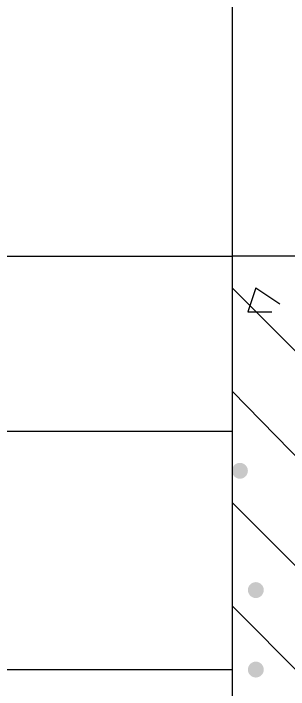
# Model space of a CAD drawing. Header units: inches. Extents: x 11 to 286, y 6 to 196.
# Drawn here: x 81.358 to 82.823, y 91.645 to 95.243 of the extents above; entities that cross this region are included whole.
import ezdxf

# ---------------------------------------------------------------- set-up
doc = ezdxf.new("R2010")
doc.units = ezdxf.units.IN
doc.header["$MEASUREMENT"] = 0
doc.layers.add('PDF_几何图形', color=7, linetype='Continuous')
doc.layers.add('PDF_实体填充', color=7, linetype='Continuous', true_color=0xffffff)

msp = doc.modelspace()

# ---------------------------------------------------------------- hatches: boundary and pattern name
at = {"layer": 'PDF_实体填充', "transparency": 33554559}
h = msp.add_hatch(color=7, dxfattribs=at)
edge = h.paths.add_edge_path(flags=0)
edge.add_spline(control_points=[(82.6064, 92.8088), (82.6064, 92.7855), (82.5874, 92.7664), (82.5641, 92.7664)], knot_values=[0, 0, 0, 0, 1, 1, 1, 1], degree=3, periodic=0)
edge.add_spline(control_points=[(82.5641, 92.7664), (82.5408, 92.7664), (82.5218, 92.7855), (82.5218, 92.8088)], knot_values=[0, 0, 0, 0, 1, 1, 1, 1], degree=3, periodic=0)
edge.add_line((82.5218, 92.8088), (82.5218, 92.8088))
edge.add_spline(control_points=[(82.5218, 92.8088), (82.5218, 92.8321), (82.5408, 92.8511), (82.5641, 92.8511)], knot_values=[0, 0, 0, 0, 1, 1, 1, 1], degree=3, periodic=0)
edge.add_spline(control_points=[(82.5641, 92.8511), (82.5874, 92.8511), (82.6064, 92.8321), (82.6064, 92.8088)], knot_values=[0, 0, 0, 0, 1, 1, 1, 1], degree=3, periodic=0)
edge.add_line((82.6064, 92.8088), (82.6064, 92.8088))
edge.add_line((82.6064, 92.8088), (82.6064, 92.8088))
h = msp.add_hatch(color=7, dxfattribs=at)
edge = h.paths.add_edge_path(flags=0)
edge.add_spline(control_points=[(82.6911, 92.1738), (82.6911, 92.1505), (82.6721, 92.1314), (82.6488, 92.1314)], knot_values=[0, 0, 0, 0, 1, 1, 1, 1], degree=3, periodic=0)
edge.add_spline(control_points=[(82.6488, 92.1314), (82.6255, 92.1314), (82.6064, 92.1505), (82.6064, 92.1738)], knot_values=[0, 0, 0, 0, 1, 1, 1, 1], degree=3, periodic=0)
edge.add_line((82.6064, 92.1738), (82.6064, 92.1738))
edge.add_spline(control_points=[(82.6064, 92.1738), (82.6064, 92.1971), (82.6255, 92.2161), (82.6488, 92.2161)], knot_values=[0, 0, 0, 0, 1, 1, 1, 1], degree=3, periodic=0)
edge.add_spline(control_points=[(82.6488, 92.2161), (82.6721, 92.2161), (82.6911, 92.1971), (82.6911, 92.1738)], knot_values=[0, 0, 0, 0, 1, 1, 1, 1], degree=3, periodic=0)
edge.add_line((82.6911, 92.1738), (82.6911, 92.1738))
edge.add_line((82.6911, 92.1738), (82.6911, 92.1738))
h = msp.add_hatch(color=7, dxfattribs=at)
edge = h.paths.add_edge_path(flags=0)
edge.add_spline(control_points=[(82.6911, 91.7504), (82.6911, 91.7272), (82.6721, 91.7081), (82.6488, 91.7081)], knot_values=[0, 0, 0, 0, 1, 1, 1, 1], degree=3, periodic=0)
edge.add_spline(control_points=[(82.6488, 91.7081), (82.6255, 91.7081), (82.6064, 91.7272), (82.6064, 91.7504)], knot_values=[0, 0, 0, 0, 1, 1, 1, 1], degree=3, periodic=0)
edge.add_line((82.6064, 91.7504), (82.6064, 91.7504))
edge.add_spline(control_points=[(82.6064, 91.7504), (82.6064, 91.7737), (82.6255, 91.7928), (82.6488, 91.7928)], knot_values=[0, 0, 0, 0, 1, 1, 1, 1], degree=3, periodic=0)
edge.add_spline(control_points=[(82.6488, 91.7928), (82.6721, 91.7928), (82.6911, 91.7737), (82.6911, 91.7504)], knot_values=[0, 0, 0, 0, 1, 1, 1, 1], degree=3, periodic=0)
edge.add_line((82.6911, 91.7504), (82.6911, 91.7504))
edge.add_line((82.6911, 91.7504), (82.6911, 91.7504))

# ---------------------------------------------------------------- linework, layer by layer
at = {"layer": 'PDF_几何图形'}
for p, q in [((82.5218, 116.2191), (82.5218, 93.9518)), ((71.0918, 93.9518), (82.5218, 93.9518)), ((121.7224, 93.9518), (82.5218, 93.9518)), ((82.5218, 93.9518), (82.5218, 87.5171)), ((82.5218, 93.7824), (84.6384, 91.6658)), ((82.6488, 93.7824), (82.6064, 93.6554)), ((82.6488, 93.7824), (82.7758, 93.6978)), ((82.6064, 93.6554), (82.7334, 93.6554)), ((82.5218, 93.2321), (84.6384, 91.0731)), ((71.0918, 93.0204), (82.5218, 93.0204)), ((82.5218, 92.6394), (84.6384, 90.5228)), ((82.5218, 92.0891), (84.6384, 89.9724)), ((71.0918, 91.7504), (82.5218, 91.7504))]:
    msp.add_line(p, q, dxfattribs=at)

doc.saveas('drawing.dxf')
